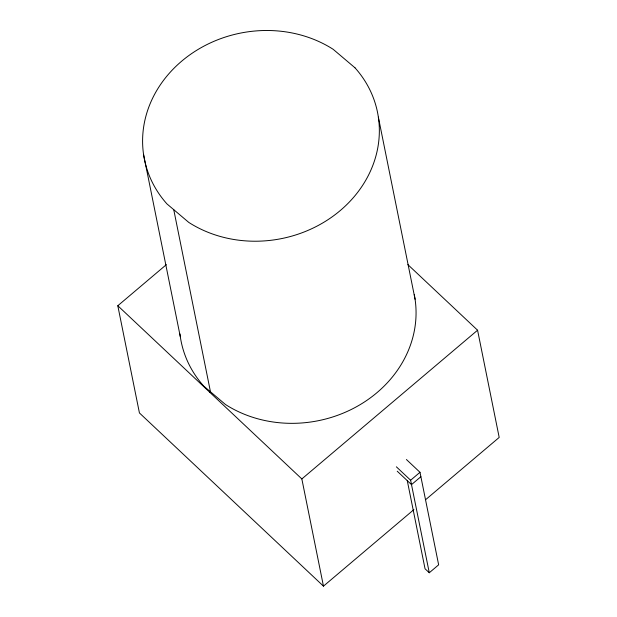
<?xml version="1.0" encoding="UTF-8"?>
<svg xmlns="http://www.w3.org/2000/svg" width="617" height="617" viewBox="0 0 617 617"><rect width="100%" height="100%" fill="white"/><g stroke="black" fill="none" stroke-linecap="round" stroke-linejoin="round"><path stroke-width="0.93" d="M413.899 509.611L323.462 586.15L139.427 412.95L117.808 305.739L166.335 264.662M209.826 392.335L210.466 391.787L173.747 209.672M323.462 586.15L301.844 478.939L477.573 330.211L407.86 264.608M419.992 472.298L438.648 564.825L429.278 572.753L410.621 480.227L419.992 472.298L406.418 459.518M420.879 476.702L411.508 484.63L397.232 471.203M425.668 499.654L499.192 437.43L477.573 330.211M396.369 466.814L410.621 480.227M429.278 572.753L425.044 568.774L407.274 480.651M117.808 305.739L301.844 478.939M378.352 117.137L415.079 299.253M143.584 154.574L180.303 336.697M414.269 294.625A118.896 104.782 -11.4 0 1 359.025 405.307A118.896 104.782 -11.4 0 1 225.506 404.536L203.679 386.034A118.896 104.782 -11.4 0 1 179.94 333.905M354.983 67.793L333.157 49.298A118.896 104.782 -11.4 0 0 177.38 64.986A118.896 104.782 -11.4 0 0 166.96 203.918L188.779 222.413A118.896 104.782 -11.4 0 0 344.564 206.726A118.896 104.782 -11.4 0 0 354.983 67.793"/></g></svg>
